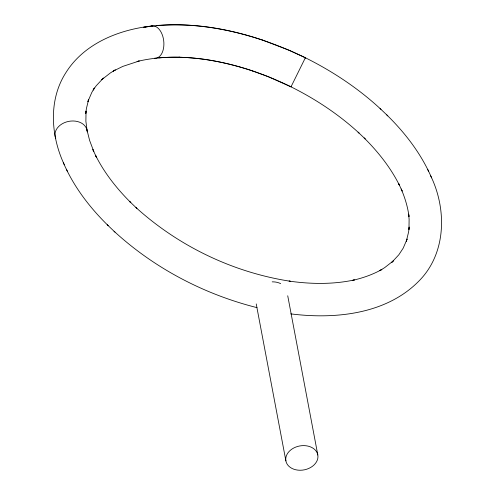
<?xml version="1.0" encoding="UTF-8"?>
<svg xmlns="http://www.w3.org/2000/svg" width="495" height="495" viewBox="0 0 495 495"><rect width="100%" height="100%" fill="white"/><g stroke="black" fill="none" stroke-linecap="round" stroke-linejoin="round"><path stroke-width="0.74" d="M262.567 40.089L288.938 50.156L305.372 57.754L305.174 58.299M291.239 86.446L291.004 86.835C263.81 73.421 234.661 63.781 204.633 59.332L205.926 59.511C190.328 57.309 174.481 56.473 158.771 57.903M380.952 109.346C358.522 88.487 332.751 71.391 305.372 57.754L291.004 86.835C315.606 99.08 338.753 114.419 359.005 133.031L358.089 132.165L365.155 138.909L364.153 137.957C378.155 151.903 390.635 167.607 399.484 185.347L398.568 183.367L402.138 191.058L401.191 189.01C404.984 197.802 407.8 207.046 409.012 216.562L408.641 214.088L409.111 219.341L408.963 229.525L409.229 227.038L408.61 231.932L406.315 241.312L407.113 239.042L403.202 248.144L398.828 254.783L391.601 262.573L393.383 260.828L384.634 267.665L379.721 270.691L381.874 269.459C372.642 274.638 362.557 278.134 352.242 280.442L354.377 279.929C332.937 284.545 310.705 284.167 289.08 281.092L290.373 281.271C233.238 272.467 178.831 246.355 136.001 207.572L136.917 208.438L129.851 201.694L130.853 202.653C116.851 188.706 104.365 173.003 95.516 155.257L96.432 157.237L92.856 149.546L93.809 151.594L89.607 140.407L86.835 129.424M305.384 57.779L305.372 57.754C255.562 33.722 198.743 18.513 143.265 27.367L151.513 26.068M152.51 25.913C119.27 29.49 84.292 43.232 65.885 72.666C48.176 100.139 50.843 136.187 64.344 164.804M156.049 25.554C192.178 22.516 228.591 28.846 262.845 40.175M290.775 313.88C335.53 319.522 387.536 314.226 420.193 279.724C446.44 252.079 446.7 208.643 430.656 175.799M257.01 307.642C204.132 294.327 154.242 268.228 114.054 231.258M248.583 69.622C226.023 62.432 202.535 57.847 178.837 57.222L179.679 57.247C165.373 56.925 150.975 58.088 137.059 61.51L139.231 60.99L122.828 66.392L113.138 71.144L115.285 69.913L110.373 72.938L101.624 79.775L103.406 78.031L96.178 85.814L93.14 90.053L94.427 88.011L91.798 92.454L87.887 101.562L88.685 99.285L86.384 108.665L85.771 113.559L86.031 111.072L85.889 121.263L87.095 130.631M248.273 69.523L252.543 70.921M252.264 70.828L268.166 76.657L291.004 86.835M386.787 114.92C405.269 133.019 421.356 153.97 431.603 177.847M63.391 162.756C73.644 186.634 89.737 207.591 108.219 225.683M380.036 108.473L387.789 115.88M107.217 224.724L114.97 232.13M427.655 169.358L428.577 171.338M66.423 169.265L67.339 171.245M287.731 295.775L317.815 454.998A16.23 12.158 -10.7 0 1 295.738 469.767A16.23 12.158 -10.7 0 1 292.001 449.039A16.23 12.158 -10.7 0 1 317.815 454.998M256.231 303.924L285.887 460.87M272.194 281.847A16.23 12.158 -10.7 0 1 280.671 283.623M150.554 26.396A16.23 9.727 83.7 0 1 163.684 40.547A16.23 9.727 83.7 0 1 154.619 58.206M55.78 138.359A16.23 12.158 -10.7 0 1 68.459 121.424A16.23 12.158 -10.7 0 1 87.194 131.849"/></g></svg>
